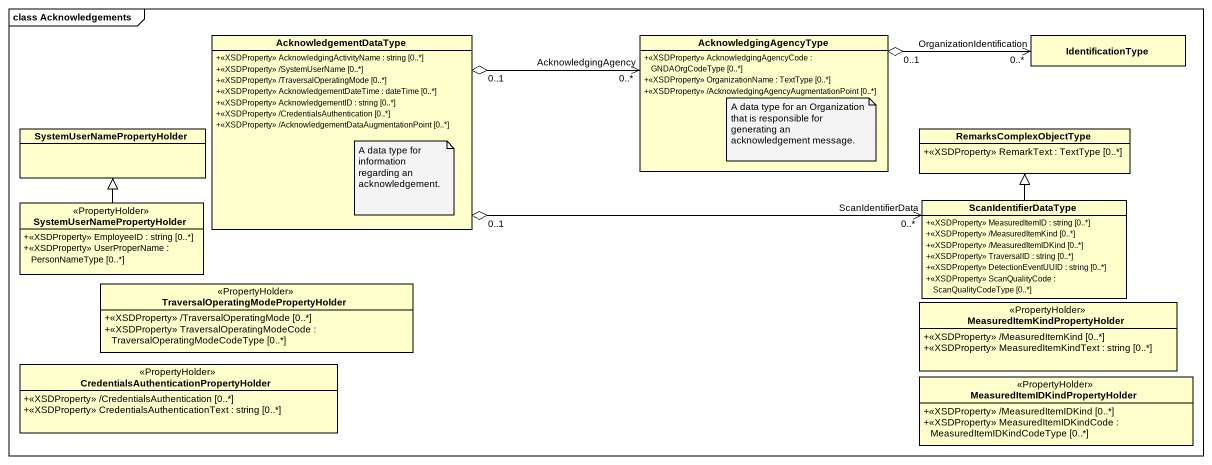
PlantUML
@startuml
mainframe class Acknowledgements
hide circle
hide empty members
skinparam classAttributeIconSize 0
class AcknowledgementDataType {
  +<<XSDProperty>> AcknowledgingActivityName : string [0..*]
  +<<XSDProperty>> /SystemUserName [0..*]
  +<<XSDProperty>> /TraversalOperatingMode [0..*]
  +<<XSDProperty>> AcknowledgementDateTime : dateTime [0..*]
  +<<XSDProperty>> AcknowledgementID : string [0..*]
  +<<XSDProperty>> /CredentialsAuthentication [0..*]
  +<<XSDProperty>> /AcknowledgementDataAugmentationPoint [0..*]
}
class AcknowledgingAgencyType {
  +<<XSDProperty>> AcknowledgingAgencyCode : GNDAOrgCodeType [0..*]
  +<<XSDProperty>> OrganizationName : TextType [0..*]
  +<<XSDProperty>> /AcknowledgingAgencyAugmentationPoint [0..*]
}
class IdentificationType
class SystemUserNamePropertyHolder
class RemarksComplexObjectType {
  +<<XSDProperty>> RemarkText : TextType [0..*]
}
class "SystemUserNamePropertyHolder" as SystemUserNamePropertyHolder_2 <<PropertyHolder>> {
  +<<XSDProperty>> EmployeeID : string [0..*]
  +<<XSDProperty>> UserProperName : PersonNameType [0..*]
}
class ScanIdentifierDataType {
  +<<XSDProperty>> MeasuredItemID : string [0..*]
  +<<XSDProperty>> /MeasuredItemKind [0..*]
  +<<XSDProperty>> /MeasuredItemIDKind [0..*]
  +<<XSDProperty>> TraversalID : string [0..*]
  +<<XSDProperty>> DetectionEventUUID : string [0..*]
  +<<XSDProperty>> ScanQualityCode : ScanQualityCodeType [0..*]
}
class "TraversalOperatingModePropertyHolder" as TraversalOperatingModeProper <<PropertyHolder>> {
  +<<XSDProperty>> /TraversalOperatingMode [0..*]
  +<<XSDProperty>> TraversalOperatingModeCode : TraversalOperatingModeCodeType [0..*]
}
class "MeasuredItemKindPropertyHolder" as MeasuredItemKindPropertyHold <<PropertyHolder>> {
  +<<XSDProperty>> /MeasuredItemKind [0..*]
  +<<XSDProperty>> MeasuredItemKindText : string [0..*]
}
class "CredentialsAuthenticationPropertyHolder" as CredentialsAuthenticationPro <<PropertyHolder>> {
  +<<XSDProperty>> /CredentialsAuthentication [0..*]
  +<<XSDProperty>> CredentialsAuthenticationText : string [0..*]
}
class "MeasuredItemIDKindPropertyHolder" as MeasuredItemIDKindPropertyHo <<PropertyHolder>> {
  +<<XSDProperty>> /MeasuredItemIDKind [0..*]
  +<<XSDProperty>> MeasuredItemIDKindCode : MeasuredItemIDKindCodeType [0..*]
}
AcknowledgementDataType "0..1" o-right-> "AcknowledgingAgency\n0..*" AcknowledgingAgencyType
AcknowledgementDataType "0..1" o-right-> "ScanIdentifierData\n0..*" ScanIdentifierDataType
AcknowledgingAgencyType "0..1" o-right-> "OrganizationIdentification\n0..*" IdentificationType
SystemUserNamePropertyHolder_2 -up-|> SystemUserNamePropertyHolder
ScanIdentifierDataType -up-|> RemarksComplexObjectType
note bottom of AcknowledgingAgencyType : A data type for an Organization that is responsible for generating an acknowledgement message.
note bottom of AcknowledgementDataType : A data type for information regarding an acknowledgement.
@enduml
